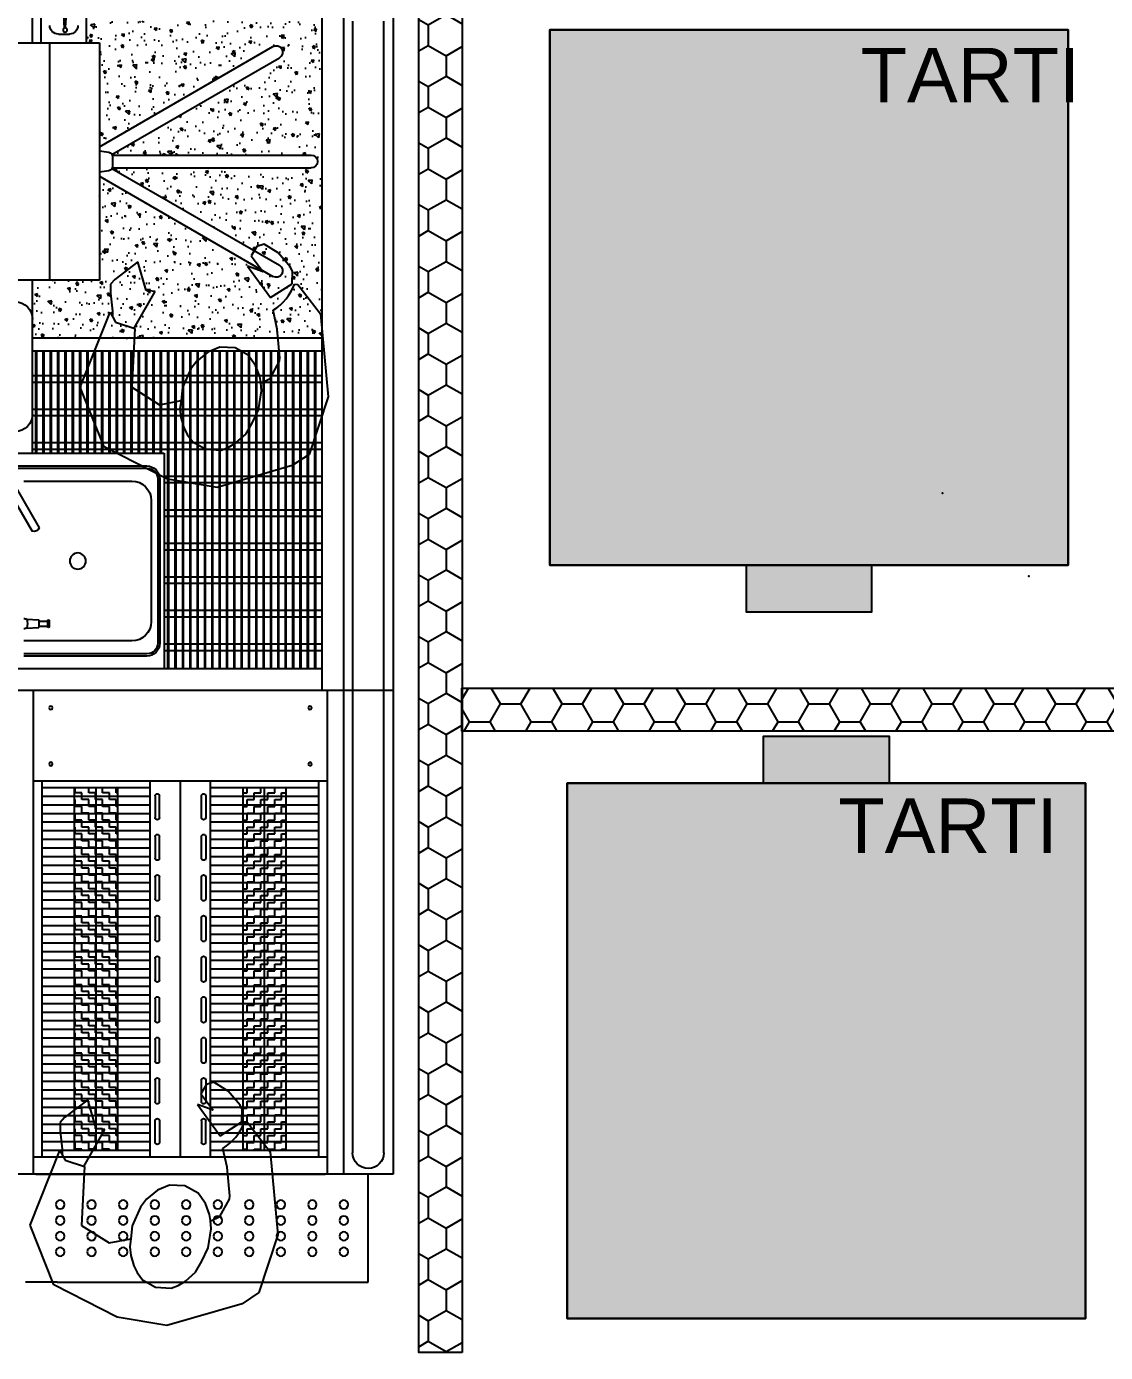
# Model space of a CAD drawing. Header units: millimetres. Extents: x 17474 to 44983, y -1049 to 14585.
# Drawn here: x 22592.6 to 22842.5, y 291.8 to 598.8 of the extents above; entities that cross this region are included whole.
import ezdxf

# ---------------------------------------------------------------- set-up
doc = ezdxf.new("R2010")
doc.units = ezdxf.units.MM
for name, color, linetype in [('10 CM  SOĞUK ODA PANEL-PASLANMAZ KAPLAMA', 253, 'Continuous'), ('INT-TEFRIS2', 81, 'Continuous'), ('NOKTA', 7, 'Continuous'), ('S2000-002 Çizgi', 7, 'Continuous'), ('yiber', 127, 'Continuous')]:
    doc.layers.add(name, color=color, linetype=linetype)
doc.layers.add('DÖŞEME', color=7, linetype='Continuous', lineweight=13, true_color=0x616161)
doc.styles.add('X_Roads$0$Standard', font='arial.ttf')

# ---------------------------------------------------------------- blocks, each defined once
blk = doc.blocks.new('YSH FTE  272 SANİTASYON HATTI ust  ')
at = {"layer": 'yiber'}
h = blk.add_hatch(dxfattribs=at)
h.set_pattern_fill('AR-CONC', color=256, scale=10, angle=180, style=0)
h.set_pattern_definition([(130, (77255.41, 47103.675), (-71.72602, -6.275213), [7.5, -82.5]), (185, (77255.41, 47103.675), (13.875133, 75.219213), [6, -66]), (79.5486, (77249.43, 47103.15), (-57.85094, 68.943954), [6.37402, -70.11421]), (133.8158, (77255.41, 47123.675), (-106.724105, -16.5519), [11.25, -123.75]), (83.3644, (77246.52, 47122.3), (-93.46627, 97.41179), [9.56103, -105.1713]), (188.8158, (77255.41, 47123.67), (-93.4662, 97.41186), [9, -99]), (159, (77245.41, 47118.675), (-59.690705, -40.26189), [7.5, -82.5]), (214, (77245.41, 47118.675), (-24.331533, 72.515005), [6, -66]), (108.5486, (77240.435, 47115.32), (-84.022263, 32.25305), [6.37402, -70.11421]), (142.5, (77255.41, 47103.675), (-1.2159855, 33.2893854), [0, -65.2, 0, -67, 0, -66.25]), (172.5, (77255.41, 47103.675), (-26.306954, 39.441171), [0, -38.2, 0, -63.7, 0, -25.25]), (212.5, (77277.71, 47103.675), (-53.382244, -2.255487), [0, -25, 0, -78, 0, -103.5]), (222.5, (77287.71, 47103.675), (-58.318617, 10.010498), [0, -32.5, 0, -51.8, 0, -73.5])])
h.paths.add_polyline_path([(1034.3, 50), (300, 50), (300, 594.6), (350, 594.6), (350, 565), (590.7, 565), (358.8, 163.3, 1), (384.8, 148.3), (608.7, 536.2, 0.034622), (610, 535.6), (610, 75, 1), (640, 75), (640, 535.6, 0.034622), (641.3, 536.2), (865.2, 148.3, 1), (891.2, 163.3), (659.3, 565), (900, 565), (900, 720), (1034.3, 720)])
h = blk.add_hatch(dxfattribs=at)
h.set_pattern_fill('ZIGZAG', color=256, scale=5, angle=180, style=0)
h.set_pattern_definition([(180, (11026.426, -1566.283), (-15.875, 15.875), [15.875, -15.875]), (90, (11010.551, -1566.283), (15.875, 15.875), [15.875, -15.875])])
h.paths.add_polyline_path([(2895, 622.5), (2915, 622.5), (2915, 572.5), (2895, 572.5)])
h.paths.add_polyline_path([(2915, 522.5), (2895, 522.5), (2895, 572.5), (2915, 572.5)])
h.paths.add_polyline_path([(2875, 622.5), (2895, 622.5), (2895, 572.5), (2875, 572.5)])
h.paths.add_polyline_path([(2875, 572.5), (2895, 572.5), (2895, 522.5), (2875, 522.5)])
h.paths.add_polyline_path([(2855, 622.5), (2875, 622.5), (2875, 572.5), (2855, 572.5)])
h.paths.add_polyline_path([(2855, 572.5), (2875, 572.5), (2875, 522.5), (2855, 522.5)])
h.paths.add_polyline_path([(2855, 572.5), (2835, 572.5), (2835, 622.5), (2855, 622.5)])
h.paths.add_polyline_path([(2855, 522.5), (2835, 522.5), (2835, 572.5), (2855, 572.5)])
h.paths.add_polyline_path([(2815, 622.5), (2835, 622.5), (2835, 572.5), (2815, 572.5)])
h.paths.add_polyline_path([(2815, 572.5), (2835, 572.5), (2835, 522.5), (2815, 522.5)])
h.paths.add_polyline_path([(2795, 622.5), (2815, 622.5), (2815, 572.5), (2795, 572.5)])
h.paths.add_polyline_path([(2795, 572.5), (2815, 572.5), (2815, 522.5), (2795, 522.5)])
h.paths.add_polyline_path([(2795, 572.5), (2775, 572.5), (2775, 622.5), (2795, 622.5)])
h.paths.add_polyline_path([(2775, 572.5), (2795, 572.5), (2795, 522.5), (2775, 522.5)])
h.paths.add_polyline_path([(2755, 622.5), (2775, 622.5), (2775, 572.5), (2755, 572.5)])
h.paths.add_polyline_path([(2755, 572.5), (2775, 572.5), (2775, 522.5), (2755, 522.5)])
h.paths.add_polyline_path([(2735, 622.5), (2755, 622.5), (2755, 572.5), (2735, 572.5)])
h.paths.add_polyline_path([(2735, 572.5), (2755, 572.5), (2755, 522.5), (2735, 522.5)])
h.paths.add_polyline_path([(2735, 572.5), (2715, 572.5), (2715, 622.5), (2735, 622.5)])
h.paths.add_polyline_path([(2735, 522.5), (2715, 522.5), (2715, 572.5), (2735, 572.5)])
h.paths.add_polyline_path([(2695, 622.5), (2715, 622.5), (2715, 572.5), (2695, 572.5)])
h.paths.add_polyline_path([(2715, 522.5), (2695, 522.5), (2695, 572.5), (2715, 572.5)])
h.paths.add_polyline_path([(2695, 572.5), (2675, 572.5), (2675, 622.5), (2695, 622.5)])
h.paths.add_polyline_path([(2695, 522.5), (2675, 522.5), (2675, 572.5), (2695, 572.5)])
h.paths.add_polyline_path([(2655, 622.5), (2675, 622.5), (2675, 572.5), (2655, 572.5)])
h.paths.add_polyline_path([(2655, 572.5), (2675, 572.5), (2675, 522.5), (2655, 522.5)])
h.paths.add_polyline_path([(2655, 572.5), (2635, 572.5), (2635, 622.5), (2655, 622.5)])
h.paths.add_polyline_path([(2655, 522.5), (2635, 522.5), (2635, 572.5), (2655, 572.5)])
h.paths.add_polyline_path([(2615, 622.5), (2635, 622.5), (2635, 572.5), (2615, 572.5)])
h.paths.add_polyline_path([(2615, 572.5), (2635, 572.5), (2635, 522.5), (2615, 522.5)])
h.paths.add_polyline_path([(2595, 622.5), (2615, 622.5), (2615, 572.5), (2595, 572.5)])
h.paths.add_polyline_path([(2595, 572.5), (2615, 572.5), (2615, 522.5), (2595, 522.5)])
h.paths.add_polyline_path([(2575, 622.5), (2595, 622.5), (2595, 572.5), (2575, 572.5)])
h.paths.add_polyline_path([(2575, 522.5), (2575, 572.5), (2595, 572.5), (2595, 522.5)])
h.paths.add_polyline_path([(2575, 572.5), (2555, 572.5), (2555, 622.5), (2575, 622.5)])
h.paths.add_polyline_path([(2575, 522.5), (2555, 522.5), (2555, 572.5), (2575, 572.5)])
h.paths.add_polyline_path([(2535, 622.5), (2555, 622.5), (2555, 572.5), (2535, 572.5)])
h.paths.add_polyline_path([(2535, 572.5), (2555, 572.5), (2555, 522.5), (2535, 522.5)])
h.paths.add_polyline_path([(2515, 622.5), (2535, 622.5), (2535, 572.5), (2515, 572.5)])
h.paths.add_polyline_path([(2515, 572.5), (2535, 572.5), (2535, 522.5), (2515, 522.5)])
h.paths.add_polyline_path([(2495, 622.5), (2515, 622.5), (2515, 572.5), (2495, 572.5)])
h.paths.add_polyline_path([(2495, 572.5), (2515, 572.5), (2515, 522.5), (2495, 522.5)])
h.paths.add_polyline_path([(2495, 572.5), (2475, 572.5), (2475, 622.5), (2495, 622.5)])
h.paths.add_polyline_path([(2475, 572.5), (2495, 572.5), (2495, 522.5), (2475, 522.5)])
h.paths.add_polyline_path([(2455, 622.5), (2475, 622.5), (2475, 572.5), (2455, 572.5)])
h.paths.add_polyline_path([(2455, 572.5), (2475, 572.5), (2475, 522.5), (2455, 522.5)])
h.paths.add_polyline_path([(2435, 622.5), (2455, 622.5), (2455, 572.5), (2435, 572.5)])
h.paths.add_polyline_path([(2435, 572.5), (2455, 572.5), (2455, 522.5), (2435, 522.5)])
h.paths.add_polyline_path([(2415, 622.5), (2435, 622.5), (2435, 572.5), (2415, 572.5)])
h.paths.add_polyline_path([(2415, 572.5), (2435, 572.5), (2435, 522.5), (2415, 522.5)])
h.paths.add_polyline_path([(2415, 572.5), (2395, 572.5), (2395, 622.5), (2415, 622.5)])
h.paths.add_polyline_path([(2415, 522.5), (2395, 522.5), (2395, 572.5), (2415, 572.5)])
h.paths.add_polyline_path([(2395, 572.5), (2375, 572.5), (2375, 622.5), (2395, 622.5)])
h.paths.add_polyline_path([(2375, 572.5), (2395, 572.5), (2395, 522.5), (2375, 522.5)])
h.paths.add_polyline_path([(2355, 622.5), (2375, 622.5), (2375, 572.5), (2355, 572.5)])
h.paths.add_polyline_path([(2355, 572.5), (2375, 572.5), (2375, 522.5), (2355, 522.5)])
h.paths.add_polyline_path([(2355, 572.5), (2335, 572.5), (2335, 622.5), (2355, 622.5)])
h.paths.add_polyline_path([(2355, 522.5), (2335, 522.5), (2335, 572.5), (2355, 572.5)])
h.paths.add_polyline_path([(2315, 572.5), (2335, 572.5), (2335, 522.5), (2315, 522.5)])
h.paths.add_polyline_path([(2315, 622.5), (2335, 622.5), (2335, 572.5), (2315, 572.5)])
h.paths.add_polyline_path([(2315, 572.5), (2295, 572.5), (2295, 622.5), (2315, 622.5)])
h.paths.add_polyline_path([(2315, 522.5), (2295, 522.5), (2295, 572.5), (2315, 572.5)])
h.paths.add_polyline_path([(2275, 622.5), (2295, 622.5), (2295, 572.5), (2275, 572.5)])
h.paths.add_polyline_path([(2295, 522.5), (2275, 522.5), (2275, 572.5), (2295, 572.5)])
h.paths.add_polyline_path([(2275, 572.5), (2255, 572.5), (2255, 622.5), (2275, 622.5)])
h.paths.add_polyline_path([(2275, 572.5), (2275, 522.5), (2255, 522.5), (2255, 572.5)])
h.paths.add_polyline_path([(2235, 622.5), (2255, 622.5), (2255, 572.5), (2235, 572.5)])
h.paths.add_polyline_path([(2235, 572.5), (2255, 572.5), (2255, 522.5), (2235, 522.5)])
h.paths.add_polyline_path([(2215, 622.5), (2235, 622.5), (2235, 572.5), (2215, 572.5)])
h.paths.add_polyline_path([(2215, 572.5), (2235, 572.5), (2235, 522.5), (2215, 522.5)])
h.paths.add_polyline_path([(2195, 622.5), (2215, 622.5), (2215, 572.5), (2195, 572.5)])
h.paths.add_polyline_path([(2195, 572.5), (2215, 572.5), (2215, 522.5), (2195, 522.5)])
h.paths.add_polyline_path([(2175, 622.5), (2195, 622.5), (2195, 572.5), (2175, 572.5)])
h.paths.add_polyline_path([(2175, 572.5), (2195, 572.5), (2195, 522.5), (2175, 522.5)])
h.paths.add_polyline_path([(2175, 572.5), (2155, 572.5), (2155, 622.5), (2175, 622.5)])
h.paths.add_polyline_path([(2175, 522.5), (2155, 522.5), (2155, 572.5), (2175, 572.5)])
h.paths.add_polyline_path([(2135, 622.5), (2155, 622.5), (2155, 572.5), (2135, 572.5)])
h.paths.add_polyline_path([(2135, 572.5), (2155, 572.5), (2155, 522.5), (2135, 522.5)])
h.paths.add_polyline_path([(2115, 622.5), (2135, 622.5), (2135, 572.5), (2115, 572.5)])
h.paths.add_polyline_path([(2115, 572.5), (2135, 572.5), (2135, 522.5), (2115, 522.5)])
h.paths.add_polyline_path([(2115, 572.5), (2095, 572.5), (2095, 622.5), (2115, 622.5)])
h.paths.add_polyline_path([(2115, 522.5), (2095, 522.5), (2095, 572.5), (2115, 572.5)])
h.paths.add_polyline_path([(2075, 622.5), (2095, 622.5), (2095, 572.5), (2075, 572.5)])
h.paths.add_polyline_path([(2075, 572.5), (2095, 572.5), (2095, 522.5), (2075, 522.5)])
h = blk.add_hatch(dxfattribs=at)
h.set_pattern_fill('ZIGZAG', color=256, scale=5, angle=180, style=0)
h.set_pattern_definition([(180, (11026.426, 2321.283), (-15.875, -15.875), [15.875, -15.875]), (270, (11010.551, 2321.283), (15.875, -15.875), [15.875, -15.875])])
h.paths.add_polyline_path([(2895, 132.5), (2915, 132.5), (2915, 182.5), (2895, 182.5)])
h.paths.add_polyline_path([(2915, 232.5), (2895, 232.5), (2895, 182.5), (2915, 182.5)])
h.paths.add_polyline_path([(2875, 132.5), (2895, 132.5), (2895, 182.5), (2875, 182.5)])
h.paths.add_polyline_path([(2875, 182.5), (2895, 182.5), (2895, 232.5), (2875, 232.5)])
h.paths.add_polyline_path([(2855, 132.5), (2875, 132.5), (2875, 182.5), (2855, 182.5)])
h.paths.add_polyline_path([(2855, 182.5), (2875, 182.5), (2875, 232.5), (2855, 232.5)])
h.paths.add_polyline_path([(2855, 182.5), (2835, 182.5), (2835, 132.5), (2855, 132.5)])
h.paths.add_polyline_path([(2855, 232.5), (2835, 232.5), (2835, 182.5), (2855, 182.5)])
h.paths.add_polyline_path([(2815, 132.5), (2835, 132.5), (2835, 182.5), (2815, 182.5)])
h.paths.add_polyline_path([(2815, 182.5), (2835, 182.5), (2835, 232.5), (2815, 232.5)])
h.paths.add_polyline_path([(2795, 132.5), (2815, 132.5), (2815, 182.5), (2795, 182.5)])
h.paths.add_polyline_path([(2795, 182.5), (2815, 182.5), (2815, 232.5), (2795, 232.5)])
h.paths.add_polyline_path([(2795, 182.5), (2775, 182.5), (2775, 132.5), (2795, 132.5)])
h.paths.add_polyline_path([(2775, 182.5), (2795, 182.5), (2795, 232.5), (2775, 232.5)])
h.paths.add_polyline_path([(2755, 132.5), (2775, 132.5), (2775, 182.5), (2755, 182.5)])
h.paths.add_polyline_path([(2755, 182.5), (2775, 182.5), (2775, 232.5), (2755, 232.5)])
h.paths.add_polyline_path([(2735, 132.5), (2755, 132.5), (2755, 182.5), (2735, 182.5)])
h.paths.add_polyline_path([(2735, 182.5), (2755, 182.5), (2755, 232.5), (2735, 232.5)])
h.paths.add_polyline_path([(2735, 182.5), (2715, 182.5), (2715, 132.5), (2735, 132.5)])
h.paths.add_polyline_path([(2735, 232.5), (2715, 232.5), (2715, 182.5), (2735, 182.5)])
h.paths.add_polyline_path([(2695, 132.5), (2715, 132.5), (2715, 182.5), (2695, 182.5)])
h.paths.add_polyline_path([(2715, 232.5), (2695, 232.5), (2695, 182.5), (2715, 182.5)])
h.paths.add_polyline_path([(2695, 182.5), (2675, 182.5), (2675, 132.5), (2695, 132.5)])
h.paths.add_polyline_path([(2695, 232.5), (2675, 232.5), (2675, 182.5), (2695, 182.5)])
h.paths.add_polyline_path([(2655, 132.5), (2675, 132.5), (2675, 182.5), (2655, 182.5)])
h.paths.add_polyline_path([(2655, 182.5), (2675, 182.5), (2675, 232.5), (2655, 232.5)])
h.paths.add_polyline_path([(2655, 182.5), (2635, 182.5), (2635, 132.5), (2655, 132.5)])
h.paths.add_polyline_path([(2655, 232.5), (2635, 232.5), (2635, 182.5), (2655, 182.5)])
h.paths.add_polyline_path([(2615, 132.5), (2635, 132.5), (2635, 182.5), (2615, 182.5)])
h.paths.add_polyline_path([(2615, 182.5), (2635, 182.5), (2635, 232.5), (2615, 232.5)])
h.paths.add_polyline_path([(2595, 132.5), (2615, 132.5), (2615, 182.5), (2595, 182.5)])
h.paths.add_polyline_path([(2595, 182.5), (2615, 182.5), (2615, 232.5), (2595, 232.5)])
h.paths.add_polyline_path([(2575, 132.5), (2595, 132.5), (2595, 182.5), (2575, 182.5)])
h.paths.add_polyline_path([(2575, 232.5), (2575, 182.5), (2595, 182.5), (2595, 232.5)])
h.paths.add_polyline_path([(2575, 182.5), (2555, 182.5), (2555, 132.5), (2575, 132.5)])
h.paths.add_polyline_path([(2575, 232.5), (2555, 232.5), (2555, 182.5), (2575, 182.5)])
h.paths.add_polyline_path([(2535, 132.5), (2555, 132.5), (2555, 182.5), (2535, 182.5)])
h.paths.add_polyline_path([(2535, 182.5), (2555, 182.5), (2555, 232.5), (2535, 232.5)])
h.paths.add_polyline_path([(2515, 132.5), (2535, 132.5), (2535, 182.5), (2515, 182.5)])
h.paths.add_polyline_path([(2515, 182.5), (2535, 182.5), (2535, 232.5), (2515, 232.5)])
h.paths.add_polyline_path([(2495, 132.5), (2515, 132.5), (2515, 182.5), (2495, 182.5)])
h.paths.add_polyline_path([(2495, 182.5), (2515, 182.5), (2515, 232.5), (2495, 232.5)])
h.paths.add_polyline_path([(2495, 182.5), (2475, 182.5), (2475, 132.5), (2495, 132.5)])
h.paths.add_polyline_path([(2475, 182.5), (2495, 182.5), (2495, 232.5), (2475, 232.5)])
h.paths.add_polyline_path([(2455, 132.5), (2475, 132.5), (2475, 182.5), (2455, 182.5)])
h.paths.add_polyline_path([(2455, 182.5), (2475, 182.5), (2475, 232.5), (2455, 232.5)])
h.paths.add_polyline_path([(2435, 132.5), (2455, 132.5), (2455, 182.5), (2435, 182.5)])
h.paths.add_polyline_path([(2435, 182.5), (2455, 182.5), (2455, 232.5), (2435, 232.5)])
h.paths.add_polyline_path([(2415, 132.5), (2435, 132.5), (2435, 182.5), (2415, 182.5)])
h.paths.add_polyline_path([(2415, 182.5), (2435, 182.5), (2435, 232.5), (2415, 232.5)])
h.paths.add_polyline_path([(2415, 182.5), (2395, 182.5), (2395, 132.5), (2415, 132.5)])
h.paths.add_polyline_path([(2415, 232.5), (2395, 232.5), (2395, 182.5), (2415, 182.5)])
h.paths.add_polyline_path([(2395, 182.5), (2375, 182.5), (2375, 132.5), (2395, 132.5)])
h.paths.add_polyline_path([(2375, 182.5), (2395, 182.5), (2395, 232.5), (2375, 232.5)])
h.paths.add_polyline_path([(2355, 132.5), (2375, 132.5), (2375, 182.5), (2355, 182.5)])
h.paths.add_polyline_path([(2355, 182.5), (2375, 182.5), (2375, 232.5), (2355, 232.5)])
h.paths.add_polyline_path([(2355, 182.5), (2335, 182.5), (2335, 132.5), (2355, 132.5)])
h.paths.add_polyline_path([(2355, 232.5), (2335, 232.5), (2335, 182.5), (2355, 182.5)])
h.paths.add_polyline_path([(2315, 182.5), (2335, 182.5), (2335, 232.5), (2315, 232.5)])
h.paths.add_polyline_path([(2315, 132.5), (2335, 132.5), (2335, 182.5), (2315, 182.5)])
h.paths.add_polyline_path([(2315, 182.5), (2295, 182.5), (2295, 132.5), (2315, 132.5)])
h.paths.add_polyline_path([(2315, 232.5), (2295, 232.5), (2295, 182.5), (2315, 182.5)])
h.paths.add_polyline_path([(2275, 132.5), (2295, 132.5), (2295, 182.5), (2275, 182.5)])
h.paths.add_polyline_path([(2295, 232.5), (2275, 232.5), (2275, 182.5), (2295, 182.5)])
h.paths.add_polyline_path([(2275, 182.5), (2255, 182.5), (2255, 132.5), (2275, 132.5)])
h.paths.add_polyline_path([(2275, 182.5), (2275, 232.5), (2255, 232.5), (2255, 182.5)])
h.paths.add_polyline_path([(2235, 132.5), (2255, 132.5), (2255, 182.5), (2235, 182.5)])
h.paths.add_polyline_path([(2235, 182.5), (2255, 182.5), (2255, 232.5), (2235, 232.5)])
h.paths.add_polyline_path([(2215, 132.5), (2235, 132.5), (2235, 182.5), (2215, 182.5)])
h.paths.add_polyline_path([(2215, 182.5), (2235, 182.5), (2235, 232.5), (2215, 232.5)])
h.paths.add_polyline_path([(2195, 132.5), (2215, 132.5), (2215, 182.5), (2195, 182.5)])
h.paths.add_polyline_path([(2195, 182.5), (2215, 182.5), (2215, 232.5), (2195, 232.5)])
h.paths.add_polyline_path([(2175, 132.5), (2195, 132.5), (2195, 182.5), (2175, 182.5)])
h.paths.add_polyline_path([(2175, 182.5), (2195, 182.5), (2195, 232.5), (2175, 232.5)])
h.paths.add_polyline_path([(2175, 182.5), (2155, 182.5), (2155, 132.5), (2175, 132.5)])
h.paths.add_polyline_path([(2175, 232.5), (2155, 232.5), (2155, 182.5), (2175, 182.5)])
h.paths.add_polyline_path([(2135, 132.5), (2155, 132.5), (2155, 182.5), (2135, 182.5)])
h.paths.add_polyline_path([(2135, 182.5), (2155, 182.5), (2155, 232.5), (2135, 232.5)])
h.paths.add_polyline_path([(2115, 132.5), (2135, 132.5), (2135, 182.5), (2115, 182.5)])
h.paths.add_polyline_path([(2115, 182.5), (2135, 182.5), (2135, 232.5), (2115, 232.5)])
h.paths.add_polyline_path([(2115, 182.5), (2095, 182.5), (2095, 132.5), (2115, 132.5)])
h.paths.add_polyline_path([(2115, 232.5), (2095, 232.5), (2095, 182.5), (2115, 182.5)])
h.paths.add_polyline_path([(2075, 132.5), (2095, 132.5), (2095, 182.5), (2075, 182.5)])
h.paths.add_polyline_path([(2075, 182.5), (2095, 182.5), (2095, 232.5), (2075, 232.5)])
for p, q in [((1850, -115), (1850, 885)), ((1850, 0), (1850, 885)), ((1850, -115), (1850, 885)), ((2970, -115), (2970, 877.5)), ((2970, 662.5), (2970, 877.5)), ((350, 835), (350, 565)), ((900, 565), (900, 835)), ((1300, 815), (1300, 415)), ((1800, 415), (1800, 815)), ((1330, 775), (1330, 455)), ((1335, 775), (1335, 455)), ((1344.2, 778.7), (1472.9, 704.4)), ((1354, 793.8), (1481.1, 720.4)), ((1365, 740), (1365, 490)), ((1735, 490), (1735, 740)), ((1765, 455), (1765, 740)), ((1770, 455), (1770, 740)), ((350, 720), (250, 720)), ((1300, 720), (900, 720)), ((1034.3, 50), (1034.3, 720)), ((1064.3, 50), (1064.3, 720)), ((1064.3, 713), (1300, 713)), ((1064.3, 711), (1300, 711)), ((1121.4, 50), (1121.4, 720)), ((1136.4, 50), (1136.4, 720)), ((1199, 50), (1199, 720)), ((1214, 50), (1214, 720)), ((1276.7, 50), (1276.7, 720)), ((1291.7, 50), (1291.7, 720)), ((1684.7, 733.5), (1686, 705)), ((1705.3, 733.5), (1704, 705)), ((1800, 50), (1800, 720)), ((2970, 717.5), (1850, 717.5)), ((2060, 37.5), (2060, 717.5)), ((2930, 37.5), (2930, 717.5)), ((2970, 712.5), (2970, 42.5)), ((3220, 662.5), (3220, 736.4)), ((350, 700), (198.8, 700)), ((900, 680), (350, 680)), ((1064.3, 696), (1300, 696)), ((1064.3, 694), (1300, 694)), ((1064.3, 679), (1300, 679)), ((1064.3, 677), (1300, 677)), ((1686, 705), (1704, 705)), ((1686, 683), (1686, 683)), ((1688, 685), (1702, 685)), ((1688, 681), (1702, 681)), ((1689, 705), (1689, 685)), ((1689, 705), (1701, 705)), ((1701, 705), (1701, 685)), ((1704, 683), (1704, 683)), ((2930, 697.5), (2060, 697.5)), ((2075, 447.5), (2075, 697.5)), ((2095, 447.5), (2095, 697.5)), ((2115, 447.5), (2115, 697.5)), ((2135, 447.5), (2135, 697.5)), ((2155, 447.5), (2155, 697.5)), ((2175, 447.5), (2175, 697.5)), ((2195, 447.5), (2195, 697.5)), ((2215, 447.5), (2215, 697.5)), ((2235, 447.5), (2235, 697.5)), ((2255, 447.5), (2255, 697.5)), ((2275, 447.5), (2275, 697.5)), ((2295, 447.5), (2295, 697.5)), ((2315, 447.5), (2315, 697.5)), ((2335, 447.5), (2335, 697.5)), ((2355, 447.5), (2355, 697.5)), ((2375, 447.5), (2375, 697.5)), ((2395, 447.5), (2395, 697.5)), ((2415, 447.5), (2415, 697.5)), ((2435, 447.5), (2435, 697.5)), ((2455, 447.5), (2455, 697.5)), ((2475, 447.5), (2475, 697.5)), ((2495, 447.5), (2495, 697.5)), ((2515, 447.5), (2515, 697.5)), ((2535, 447.5), (2535, 697.5)), ((2555, 447.5), (2555, 697.5)), ((2575, 447.5), (2575, 697.5)), ((2595, 447.5), (2595, 697.5)), ((2615, 447.5), (2615, 697.5)), ((2635, 447.5), (2635, 697.5)), ((2655, 447.5), (2655, 697.5)), ((2675, 447.5), (2675, 697.5)), ((2695, 447.5), (2695, 697.5)), ((2715, 447.5), (2715, 697.5)), ((2735, 447.5), (2735, 697.5)), ((2755, 447.5), (2755, 697.5)), ((2775, 447.5), (2775, 697.5)), ((2795, 447.5), (2795, 697.5)), ((2815, 447.5), (2815, 697.5)), ((2835, 447.5), (2835, 697.5)), ((2855, 447.5), (2855, 697.5)), ((2875, 447.5), (2875, 697.5)), ((2895, 447.5), (2895, 697.5)), ((2915, 447.5), (2915, 697.5)), ((330, 660), (330, 634.6)), ((1064.3, 662), (1300, 662)), ((1064.3, 660), (1300, 660)), ((1064.3, 645), (1300, 645)), ((3220, 662.5), (3220, -57.5)), ((1064.3, 643), (1300, 643)), ((1064.3, 628), (1300, 628)), ((1064.3, 626), (1300, 626)), ((2915, 622.5), (2075, 622.5)), ((350, 594.6), (198.8, 594.6)), ((1064.3, 611), (1300, 611)), ((1064.3, 609), (1300, 609)), ((1064.3, 594), (1300, 594)), ((1064.3, 592), (1300, 592)), ((350, 565), (900, 565)), ((590.7, 565), (358.8, 163.3)), ((600, 565), (603.6, 543.4)), ((646.4, 543.4), (650, 565)), ((659.3, 565), (891.2, 163.3)), ((1064.3, 577), (1300, 577)), ((1064.3, 575), (1300, 575)), ((1064.3, 560), (1300, 560)), ((1064.3, 558), (1300, 558)), ((2915, 572.5), (2075, 572.5)), ((608.7, 536.2), (384.8, 148.3)), ((610, 535), (610, 75)), ((610, 535), (640, 535)), ((640, 535), (640, 75)), ((641.3, 536.2), (865.2, 148.3)), ((1064.3, 543), (1300, 543)), ((1064.3, 541), (1300, 541)), ((1064.3, 526), (1300, 526)), ((1064.3, 524), (1300, 524)), ((2915, 522.5), (2075, 522.5)), ((1064.3, 509), (1300, 509)), ((1064.3, 507), (1300, 507)), ((1064.3, 492), (1300, 492)), ((1064.3, 490), (1300, 490)), ((1064.3, 475), (1300, 475)), ((1064.3, 473), (1300, 473)), ((1064.3, 458), (1300, 458)), ((1064.3, 456), (1300, 456)), ((1064.3, 441), (1300, 441)), ((1064.3, 439), (1300, 439)), ((1360, 430), (1740, 430)), ((1410, 445), (1690, 445)), ((2930, 447.5), (2060, 447.5)), ((2094, 436.2), (2144, 436.2)), ((2188, 436.2), (2238, 436.2)), ((2282, 436.2), (2332, 436.2)), ((2376, 436.2), (2426, 436.2)), ((2470, 436.2), (2520, 436.2)), ((2564, 436.2), (2614, 436.2)), ((2658, 436.2), (2708, 436.2)), ((2752, 436.2), (2802, 436.2)), ((2896, 436.2), (2846, 436.2)), ((1064.3, 424), (1300, 424)), ((1064.3, 422), (1300, 422)), ((1064.3, 407), (1800, 407)), ((1064.3, 405), (1800, 405)), ((1300, 415), (1800, 415)), ((1354.3, 50), (1354.3, 415)), ((1360, 425), (1740, 425)), ((1369.3, 50), (1369.3, 415)), ((1432, 50), (1432, 415)), ((1447, 50), (1447, 415)), ((1509.6, 50), (1509.6, 415)), ((1524.6, 50), (1524.6, 415)), ((1587.3, 50), (1587.3, 415)), ((1602.3, 50), (1602.3, 415)), ((1664.9, 50), (1664.9, 415)), ((1680, 50), (1680, 415)), ((1742.6, 50), (1742.6, 415)), ((1757.6, 50), (1757.6, 415)), ((2144, 426.2), (2094, 426.2)), ((2238, 426.2), (2188, 426.2)), ((2332, 426.2), (2282, 426.2)), ((2426, 426.2), (2376, 426.2)), ((2520, 426.2), (2470, 426.2)), ((2614, 426.2), (2564, 426.2)), ((2708, 426.2), (2658, 426.2)), ((2802, 426.2), (2752, 426.2)), ((2846, 426.2), (2896, 426.2)), ((1064.3, 390), (1800, 390)), ((1064.3, 388), (1800, 388)), ((1064.3, 373), (1800, 373)), ((1064.3, 371), (1800, 371)), ((2930, 377.5), (2060, 377.5)), ((1064.3, 356), (1800, 356)), ((1064.3, 354), (1800, 354)), ((1064.3, 339), (1800, 339)), ((607.7, 331.5), (607.7, 331.5)), ((1064.3, 337), (1800, 337)), ((1064.3, 322), (1800, 322)), ((1064.3, 320), (1800, 320)), ((2930, 307.5), (2060, 307.5)), ((2075, 57.5), (2075, 307.5)), ((2144, 328.8), (2094, 328.8)), ((2094, 318.8), (2144, 318.8)), ((2095, 57.5), (2095, 307.5)), ((2115, 57.5), (2115, 307.5)), ((2135, 57.5), (2135, 307.5)), ((2155, 57.5), (2155, 307.5)), ((2175, 57.5), (2175, 307.5)), ((2238, 328.8), (2188, 328.8)), ((2188, 318.8), (2238, 318.8)), ((2195, 57.5), (2195, 307.5)), ((2215, 57.5), (2215, 307.5)), ((2235, 57.5), (2235, 307.5)), ((2255, 57.5), (2255, 307.5)), ((2275, 57.5), (2275, 307.5)), ((2332, 328.8), (2282, 328.8)), ((2282, 318.8), (2332, 318.8)), ((2295, 57.5), (2295, 307.5)), ((2315, 57.5), (2315, 307.5)), ((2335, 57.5), (2335, 307.5)), ((2355, 57.5), (2355, 307.5)), ((2375, 57.5), (2375, 307.5)), ((2426, 328.8), (2376, 328.8)), ((2376, 318.8), (2426, 318.8)), ((2395, 57.5), (2395, 307.5)), ((2415, 57.5), (2415, 307.5)), ((2435, 57.5), (2435, 307.5)), ((2455, 57.5), (2455, 307.5)), ((2520, 328.8), (2470, 328.8)), ((2470, 318.8), (2520, 318.8)), ((2475, 57.5), (2475, 307.5)), ((2495, 57.5), (2495, 307.5)), ((2515, 57.5), (2515, 307.5)), ((2535, 57.5), (2535, 307.5)), ((2555, 57.5), (2555, 307.5)), ((2614, 328.8), (2564, 328.8)), ((2564, 318.8), (2614, 318.8)), ((2575, 57.5), (2575, 307.5)), ((2595, 57.5), (2595, 307.5)), ((2615, 57.5), (2615, 307.5)), ((2635, 57.5), (2635, 307.5)), ((2655, 57.5), (2655, 307.5)), ((2708, 328.8), (2658, 328.8)), ((2658, 318.8), (2708, 318.8)), ((2675, 57.5), (2675, 307.5)), ((2695, 57.5), (2695, 307.5)), ((2715, 57.5), (2715, 307.5)), ((2735, 57.5), (2735, 307.5)), ((2802, 328.8), (2752, 328.8)), ((2752, 318.8), (2802, 318.8)), ((2755, 57.5), (2755, 307.5)), ((2775, 57.5), (2775, 307.5)), ((2795, 57.5), (2795, 307.5)), ((2815, 57.5), (2815, 307.5)), ((2835, 57.5), (2835, 307.5)), ((2846, 328.8), (2896, 328.8)), ((2896, 318.8), (2846, 318.8)), ((2855, 57.5), (2855, 307.5)), ((2875, 57.5), (2875, 307.5)), ((2895, 57.5), (2895, 307.5)), ((2915, 57.5), (2915, 307.5)), ((1064.3, 305), (1800, 305)), ((1064.3, 303), (1800, 303)), ((1064.3, 288), (1800, 288)), ((1064.3, 286), (1800, 286)), ((1064.3, 271), (1800, 271)), ((1064.3, 269), (1800, 269)), ((1064.3, 254), (1800, 254)), ((1064.3, 252), (1800, 252)), ((1064.3, 237), (1800, 237)), ((1064.3, 235), (1800, 235)), ((1064.3, 220), (1800, 220)), ((1064.3, 218), (1800, 218)), ((2915, 232.5), (2075, 232.5)), ((1064.3, 203), (1800, 203)), ((1064.3, 201), (1800, 201)), ((1064.3, 186), (1800, 186)), ((1064.3, 184), (1800, 184)), ((1064.3, 169), (1800, 169)), ((1064.3, 167), (1800, 167)), ((2915, 182.5), (2075, 182.5)), ((1064.3, 152), (1800, 152)), ((1064.3, 150), (1800, 150)), ((1064.3, 135), (1800, 135)), ((1064.3, 133), (1800, 133)), ((2915, 132.5), (2075, 132.5)), ((1064.3, 118), (1800, 118)), ((1064.3, 116), (1800, 116)), ((1064.3, 101), (1800, 101)), ((1064.3, 99), (1800, 99)), ((1064.3, 84), (1800, 84)), ((1064.3, 82), (1800, 82)), ((1064.3, 67), (1800, 67)), ((1064.3, 65), (1800, 65)), ((250, 50), (1850, 50)), ((1850, 37.5), (2970, 37.5)), ((2060, 57.5), (2930, 57.5)), ((250, 0), (1850, 0)), ((300, -21.3), (1850, -21.3)), ((1850, 0), (2970, 0)), ((1850, -21.3), (2920, -21.3)), ((3220, -57.5), (2970, -57.5)), ((250, -115), (1850, -115)), ((1850, -93.7), (300, -93.7)), ((2920, -93.7), (1850, -93.7)), ((1850, -115), (2970, -115)), ((1850, -115), (2970, -115))]:
    blk.add_line(p, q, dxfattribs=at)
for centre, radius in [((1890, 677.5), 4.01), ((2020, 677.5), 4.01), ((320.5, 644.4), 4.78), ((3040.2, 656), 10), ((3076.7, 656), 10), ((3113.2, 656), 10), ((3149.7, 656), 10), ((1550, 615), 18.6), ((3040.2, 583), 10), ((3076.7, 583), 10), ((3113.2, 583), 10), ((3149.7, 583), 10), ((3040.2, 510), 10), ((3076.7, 510), 10), ((3113.2, 510), 10), ((3149.7, 510), 10), ((3040.2, 437), 10), ((3076.7, 437), 10), ((3113.2, 437), 10), ((3149.7, 437), 10), ((3040.2, 364), 10), ((3076.7, 364), 10), ((3113.2, 364), 10), ((3149.7, 364), 10), ((3040.2, 291), 10), ((3076.7, 291), 10), ((3113.2, 291), 10), ((3149.7, 291), 10), ((3040.2, 218), 10), ((3076.7, 218), 10), ((3113.2, 218), 10), ((3149.7, 218), 10), ((3040.2, 145), 10), ((3076.7, 145), 10), ((3113.2, 145), 10), ((3149.7, 145), 10), ((1890, 77.5), 4.01), ((2020, 77.5), 4.01), ((3040.2, 72), 10), ((3076.7, 72), 10), ((3113.2, 72), 10), ((3149.7, 72), 10), ((3040.2, -1), 10), ((3076.7, -1), 10), ((3113.2, -1), 10), ((3149.7, -1), 10)]:
    blk.add_circle(centre, radius, dxfattribs=at)
for centre, radius, start, end in [((990, 760), 40, 180, 270), ((1210, 760), 40, 270, 0), ((1698.1, 740.5), 15.1, 182.0307, 209.8601), ((1691.9, 740.5), 15.1, 330.1399, 357.9693), ((1468.9, 716.6), 12.8, 288.1453, 17.6016), ((1695, 775.4), 43.6, 256.7267, 283.2733), ((310, 660), 20, 0, 90), ((1688, 683), 2, 90, 180), ((1688, 683), 2, 180, 270), ((1702, 683), 2, 0, 90), ((1702, 683), 2, 270, 0), ((310, 634.6), 20, 270, 0), ((613.5, 545), 10, 189.4623, 270), ((636.5, 545), 10, 270, 350.5377), ((1410, 490), 45, 180, 270), ((1690, 490), 45, 270, 0), ((1360, 455), 30, 180, 270), ((1360, 455), 25, 180, 270), ((1740, 455), 30, 270, 0), ((1740, 455), 25, 270, 0), ((2094, 431.2), 5, 90, 270), ((2144, 431.2), 5, 270, 90), ((2188, 431.2), 5, 90, 270), ((2238, 431.2), 5, 270, 90), ((2282, 431.2), 5, 90, 270), ((2332, 431.2), 5, 270, 90), ((2376, 431.2), 5, 90, 270), ((2426, 431.2), 5, 270, 90), ((2470, 431.2), 5, 90, 270), ((2520, 431.2), 5, 270, 90), ((2564, 431.2), 5, 90, 270), ((2614, 431.2), 5, 270, 90), ((2658, 431.2), 5, 90, 270), ((2708, 431.2), 5, 270, 90), ((2752, 431.2), 5, 90, 270), ((2802, 431.2), 5, 270, 90), ((2846, 431.2), 5, 90, 270), ((2896, 431.2), 5, 270, 90), ((2094, 323.8), 5, 90, 270), ((2144, 323.8), 5, 270, 90), ((2188, 323.8), 5, 90, 270), ((2238, 323.8), 5, 270, 90), ((2282, 323.8), 5, 90, 270), ((2332, 323.8), 5, 270, 90), ((2376, 323.8), 5, 90, 270), ((2426, 323.8), 5, 270, 90), ((2470, 323.8), 5, 90, 270), ((2520, 323.8), 5, 270, 90), ((2564, 323.8), 5, 90, 270), ((2614, 323.8), 5, 270, 90), ((2658, 323.8), 5, 90, 270), ((2708, 323.8), 5, 270, 90), ((2752, 323.8), 5, 90, 270), ((2802, 323.8), 5, 270, 90), ((2846, 323.8), 5, 90, 270), ((2896, 323.8), 5, 270, 90), ((371.8, 155.8), 15, 150, 330), ((878.2, 155.8), 15, 210, 30), ((625, 75), 15, 180, 0), ((2920, -57.5), 36.2, 270, 90)]:
    blk.add_arc(centre, radius, start, end, dxfattribs=at)
at = {"layer": 'yiber', "extrusion": (0, 0, -1)}
blk.add_ellipse((271.9, 645), major_axis=(42.2, 0), ratio=0.056207, dxfattribs=at)
blk = doc.blocks.new('PERSONEL UST GORUNUM')
at = {"color": 6, "linetype": 'Continuous'}
for p, q in [((-181.8, 229.2), (10.5, 246.8)), ((10.5, 246.8), (143.7, 202.8)), ((-249.3, 177), (-181.8, 229.2)), ((143.7, 202.8), (169.9, 163.7)), ((-289.7, 159.6), (-322.6, 131.3)), ((-279.8, 164.1), (-289.7, 159.6)), ((-251, 163.5), (-279.8, 164.1)), ((-219.1, 113.3), (-251, 163.5)), ((-250.5, 169.1), (-249.3, 177)), ((169.9, 163.7), (220.5, -10.2)), ((-322.6, 131.3), (-342.8, 98.6)), ((-146.4, 129), (-189.8, 119.5)), ((-79.8, 135.3), (-146.4, 129)), ((-71.9, 134.4), (-79.8, 135.3)), ((-32.2, 112.2), (-71.9, 134.4)), ((-342.8, 98.6), (-337.5, 81.6)), ((-315.8, 68.4), (-278.5, 96.7)), ((-291.7, 60.3), (-219.1, 113.3)), ((-278.5, 96.7), (-291.7, 60.3)), ((-21.8, 91.4), (-32.2, 112.2)), ((-3.3, 92.2), (-22.8, 91)), ((40.5, 85.2), (-3.3, 92.2)), ((-337.5, 81.6), (-315.8, 68.4)), ((-85.8, 61.8), (-103.1, 31.3)), ((-62, 78.8), (-85.8, 61.8)), ((-36.7, 88.6), (-62, 78.8)), ((-22.8, 91), (-36.7, 88.6)), ((71.5, 70.7), (40.5, 85.2)), ((97.1, 56.3), (71.5, 70.7)), ((-103.1, 31.3), (-104.7, -3.9)), ((117.4, 33.1), (97.1, 56.3)), ((127.6, 15.6), (117.4, 33.1)), ((133.7, -0.7), (127.6, 15.6)), ((-104.7, -3.9), (-93, -31.7)), ((131.6, -36.7), (133.7, -0.7)), ((220.5, -10.2), (201.2, -125.1)), ((-93, -31.7), (-72, -57.1)), ((-72, -57.1), (-54, -71.1)), ((114.6, -66.4), (131.6, -36.7)), ((-54, -71.1), (-10.8, -90.3)), ((-10.8, -90.3), (19.3, -93.7)), ((58.2, -94), (81.9, -87.1)), ((81.9, -87.1), (97.7, -79.3)), ((97.7, -79.3), (114.6, -66.4)), ((29.1, -143.7), (19.3, -93.7)), ((19.3, -93.7), (38.1, -96.3)), ((38.1, -96.3), (58.2, -94)), ((-11.5, -207.9), (29.1, -143.7)), ((201.2, -125.1), (126.4, -272)), ((-235.6, -174.3), (-302.3, -193.5)), ((-233.7, -153.9), (-235.6, -174.3)), ((-148.1, -202.4), (-233.7, -153.9)), ((-302.3, -193.5), (-261.2, -247)), ((-162.7, -245.6), (-147.7, -201)), ((-147.7, -201), (-11.5, -207.9)), ((-185.1, -258), (-162.7, -245.6)), ((-261.2, -247), (-250.1, -257.1)), ((-250.1, -257.1), (-229.3, -257)), ((-229.3, -257), (-187.9, -252.5)), ((-187.9, -252.5), (-175.4, -252.6)), ((-12.2, -327.1), (-185.1, -258)), ((126.4, -272), (-12.2, -327.1))]:
    blk.add_line(p, q, dxfattribs=at)
blk.add_arc((-293, 55.2), 121.6, 31.9479, 69.553, dxfattribs=at)

msp = doc.modelspace()

# ---------------------------------------------------------------- hatches: boundary and pattern name
at = {"layer": '10 CM  SOĞUK ODA PANEL-PASLANMAZ KAPLAMA'}
h = msp.add_hatch(dxfattribs=at)
h.set_pattern_fill('HONEY', color=256, scale=1.5, angle=-90)
h.set_pattern_definition([(270, (24314.8166, 7692.8947), (4.124446, -7.14375), [4.7625, -9.525]), (30, (24314.8166, 7692.8947), (4.124446, 7.14375), [4.7625, -9.525]), (330, (24314.8166, 7692.8947), (8.248892, -2e-08), [-9.525, 4.7625])])
h.paths.add_polyline_path([(22693.47, 291.75), (22683.47, 291.75), (22683.47, 606.17), (22693.47, 606.17)])
h = msp.add_hatch(dxfattribs=at)
h.set_pattern_fill('HONEY', color=256, scale=1.5)
h.set_pattern_definition([(0, (14658.4734, 2066.9417), (7.14375, 4.124446), [4.7625, -9.525]), (120, (14658.4734, 2066.9417), (-7.14375, 4.124446), [4.7625, -9.525]), (60, (14658.4734, 2066.9417), (2e-08, 8.248892), [-9.525, 4.7625])])
h.paths.add_polyline_path([(23038.1, 445.59), (23038.1, 435.59), (22693.43, 435.59), (22693.43, 445.59)])
at = {"layer": 'DÖŞEME'}
h = msp.add_hatch(color=250, dxfattribs=at)
h.dxf.hatch_style = 1
h.set_gradient(color1=(35, 36, 35), color2=(68, 75, 68), tint=1)
h.paths.add_polyline_path([(22713.8, 598.01), (22713.8, 474.06), (22833.8, 474.06), (22833.8, 598.01)])
h = msp.add_hatch(color=250, dxfattribs=at)
h.dxf.hatch_style = 1
h.set_gradient(color1=(35, 36, 35), color2=(68, 75, 68), tint=1)
h.paths.add_polyline_path([(22759.25, 474.06), (22759.25, 463.21), (22788.35, 463.21), (22788.35, 474.06)])
h = msp.add_hatch(color=250, dxfattribs=at)
h.dxf.hatch_style = 1
h.set_gradient(color1=(35, 36, 35), color2=(68, 75, 68), tint=1)
h.paths.add_polyline_path([(22759.25, 474.06), (22759.25, 463.21), (22788.35, 463.21), (22788.35, 474.06)])
h = msp.add_hatch(color=250, dxfattribs=at)
h.dxf.hatch_style = 1
h.set_gradient(color1=(35, 36, 35), color2=(68, 75, 68), tint=1)
h.paths.add_polyline_path([(22763.3, 434.43), (22763.3, 423.58), (22792.4, 423.58), (22792.4, 434.43)], flags=17)
h = msp.add_hatch(color=250, dxfattribs=at)
h.dxf.hatch_style = 1
h.set_gradient(color1=(35, 36, 35), color2=(68, 75, 68), tint=1)
h.paths.add_polyline_path([(22717.85, 423.58), (22717.85, 299.63), (22837.85, 299.63), (22837.85, 423.58)])

# ---------------------------------------------------------------- linework, layer by layer
at = {"layer": '10 CM  SOĞUK ODA PANEL-PASLANMAZ KAPLAMA'}
for points in [[(22693.47, 291.75), (22683.47, 291.75), (22683.47, 606.17), (22693.47, 606.17)], [(23038.1, 445.59), (23038.1, 435.59), (22693.43, 435.59), (22693.43, 445.59)]]:
    msp.add_lwpolyline(points, close=True, dxfattribs=at)
at = {"layer": 'INT-TEFRIS2'}
for points in [[(22713.8, 474.06), (22713.8, 598.01), (22833.8, 598.01), (22833.8, 474.06), (22713.8, 474.06)], [(22713.8, 598.01), (22713.8, 474.06), (22833.8, 474.06), (22833.8, 598.01), (22713.8, 598.01)], [(22759.25, 474.06), (22759.25, 463.21), (22788.35, 463.21), (22788.35, 474.06), (22759.25, 474.06)], [(22763.3, 423.58), (22763.3, 434.43), (22792.4, 434.43), (22792.4, 423.58), (22763.3, 423.58)], [(22717.85, 423.58), (22717.85, 299.63), (22837.85, 299.63), (22837.85, 423.58), (22717.85, 423.58)], [(22717.85, 299.63), (22717.85, 423.58), (22837.85, 423.58), (22837.85, 299.63), (22717.85, 299.63)]]:
    msp.add_lwpolyline(points, dxfattribs=at)
for points in [[(22759.25, 474.06), (22759.25, 463.21), (22788.35, 463.21), (22788.35, 474.06)], [(22763.3, 423.58), (22763.3, 434.43), (22792.4, 434.43), (22792.4, 423.58)]]:
    msp.add_lwpolyline(points, close=True, dxfattribs=at)
at = {"layer": 'NOKTA', "color": 3}
for p in [(22804.69, 490.7), (22824.69, 471.5)]:
    msp.add_point(p, dxfattribs=at)

# ---------------------------------------------------------------- block references
at = {"color": 4, "xscale": 0.09999999999999996, "yscale": 0.09999999999999996, "zscale": 0.09999999999999996, "rotation": 270}
for p in [(22637.79, 514.08), (22626.16, 320.03)]:
    msp.add_blockref('PERSONEL UST GORUNUM', p, dxfattribs=at)
at = {"layer": 'yiber', "color": 4, "xscale": -0.09999999999999996, "yscale": 0.1, "zscale": 0.1, "rotation": 90}
msp.add_blockref('YSH FTE  272 SANİTASYON HATTI ust  ', (22666.01, 630.01), dxfattribs=at)

# ---------------------------------------------------------------- texts
at = {"layer": 'S2000-002 Çizgi', "char_height": 12.6, "style": 'X_Roads$0$Standard'}
for insert, attachment_point in [((22785.74, 581.23), 7), ((22780.58, 420.03), 1)]:
    msp.add_mtext_dynamic_manual_height_columns('TARTI', width=123.3289, gutter_width=50, heights=[0], dxfattribs=dict(at, insert=insert, attachment_point=attachment_point))

doc.saveas('drawing.dxf')
